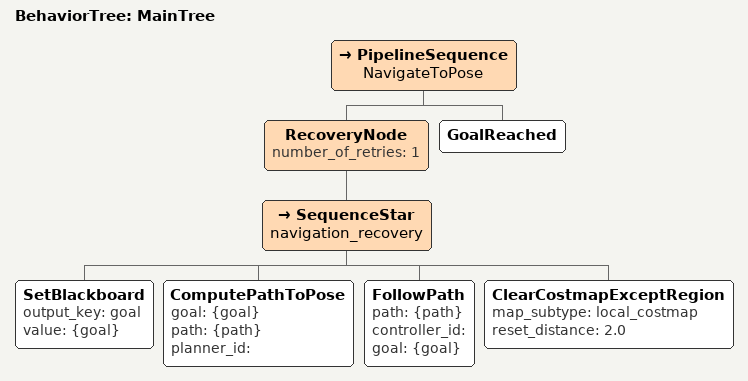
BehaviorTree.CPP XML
<root main_tree_to_execute="MainTree">
  <BehaviorTree ID="MainTree">
    <PipelineSequence name="NavigateToPose">
      <RecoveryNode number_of_retries="1">
        <SequenceStar name="navigation_recovery">
          <SetBlackboard output_key="goal" value="{goal}" />
          <ComputePathToPose goal="{goal}" path="{path}" planner_id="" />
          <FollowPath path="{path}" controller_id="" goal="{goal}" />
          <ClearCostmapExceptRegion map_subtype="local_costmap" reset_distance="2.0"/>
        </SequenceStar>
      </RecoveryNode>
      <GoalReached/>
    </PipelineSequence>
  </BehaviorTree>
</root>
